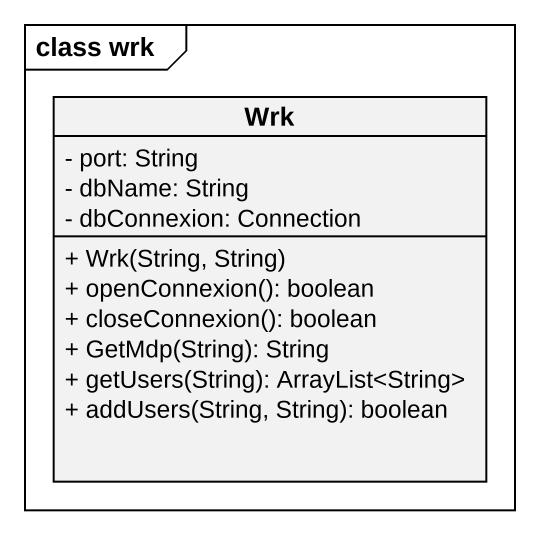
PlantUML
@startuml
mainframe class wrk
hide circle
hide empty members
skinparam classAttributeIconSize 0
class Wrk {
  - port: String
  - dbName: String
  - dbConnexion: Connection
  + Wrk(String, String)
  + openConnexion(): boolean
  + closeConnexion(): boolean
  + GetMdp(String): String
  + getUsers(String): ArrayList<String>
  + addUsers(String, String): boolean
}
@enduml
